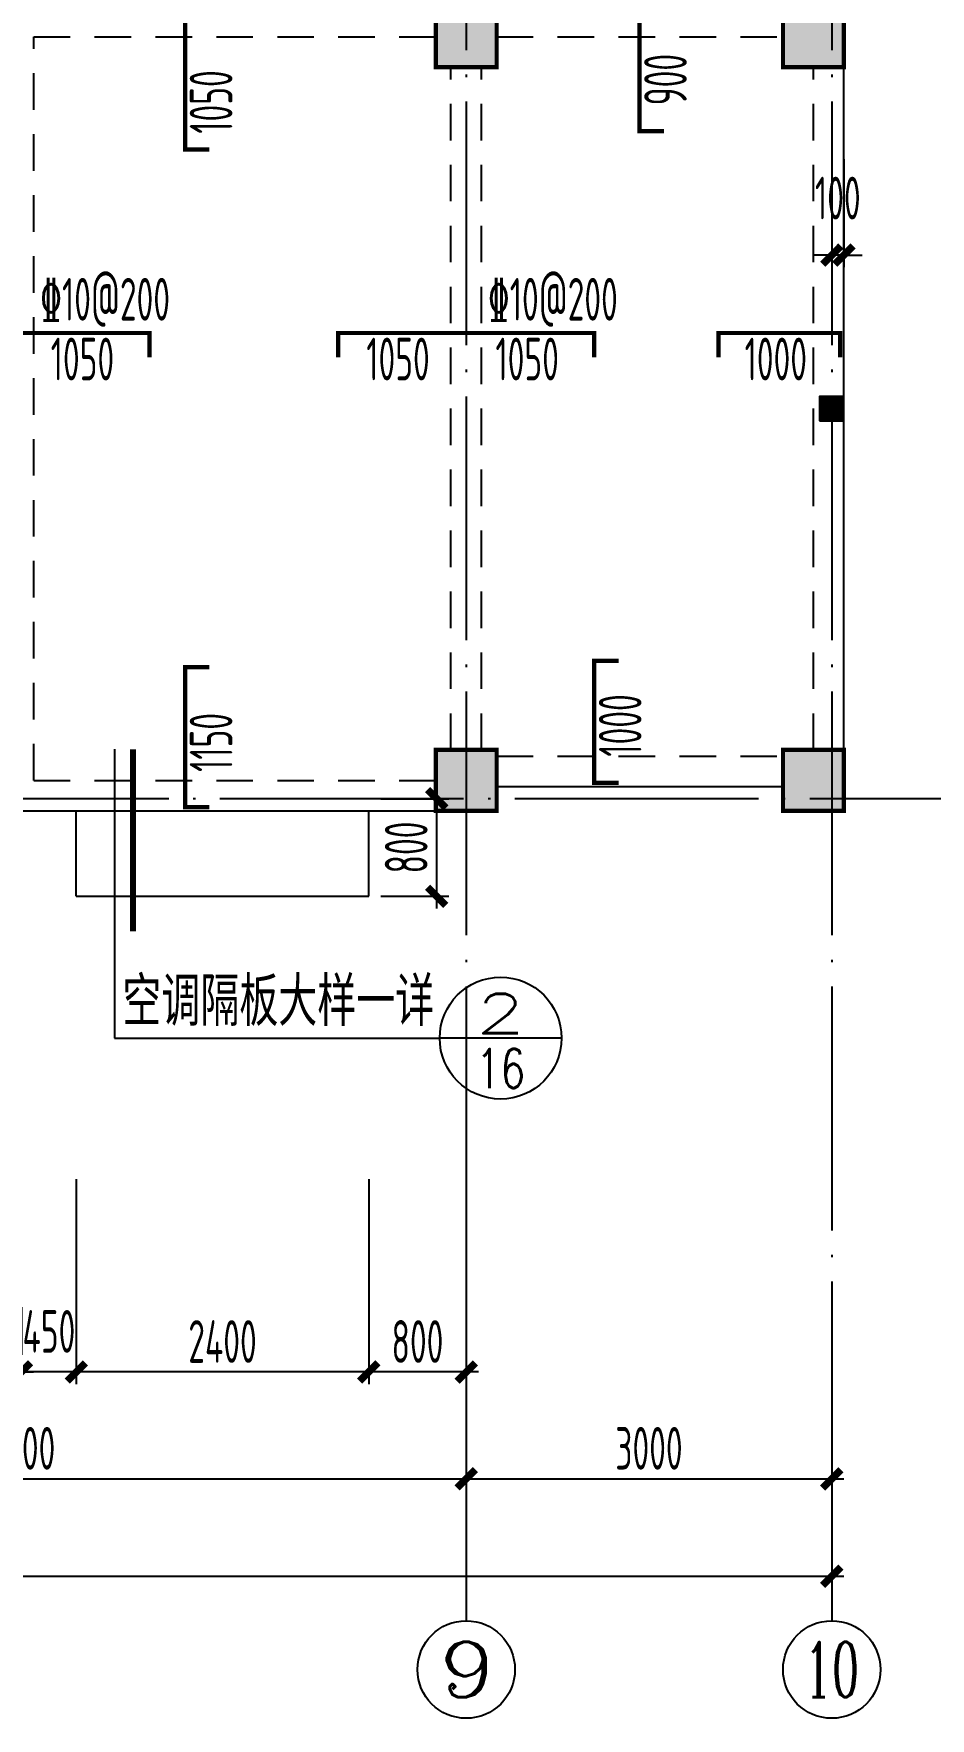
# Model space of a CAD drawing. Extents: x -472319 to -112444, y -516749 to -5704.
# Drawn here: x -249444 to -242085, y -131642 to -117824 of the extents above; entities that cross this region are included whole.
import ezdxf
from ezdxf.enums import TextEntityAlignment as Align

# ---------------------------------------------------------------- set-up
doc = ezdxf.new("R2010")
doc.units = 0
doc.header["$LTSCALE"] = 100
doc.header["$MEASUREMENT"] = 0
for name, pattern in [('3', [5, 3, -2]), ('CENTER', [2, 1.25, -0.25, 0.25, -0.25]), ('DOTE', [2.42, 2, -0.2, 0.02, -0.2])]:
    doc.linetypes.add(name, pattern=pattern)
for name, color, linetype in [('1301', 24, 'Continuous'), ('1305', 1, 'Continuous'), ('1306', 94, 'Continuous'), ('1307', 7, 'Continuous'), ('AXIS', 3, 'Continuous'), ('AXIS_TEXT', 7, 'Continuous'), ('COLUMN', 9, 'Continuous'), ('DIM_IDEN', 3, 'Continuous'), ('DOTE', 1, 'CENTER'), ('PUB_TEXT', 7, 'Continuous'), ('S_BEAM', 4, 'Continuous'), ('S_BEAMDASH', 134, '3'), ('S_CL', 2, 'Continuous'), ('坡道', 7, 'Continuous')]:
    doc.layers.add(name, color=color, linetype=linetype)
doc.styles.add('_HZTXT', font='txt.shx', dxfattribs={"width": 0.35, "bigfont": 'hztxt.shx'})
doc.styles.add('_TCH_AXIS', font='COMPLEX', dxfattribs={"bigfont": 'GBCBIG'})
doc.styles.add('COMPLEX', font='COMPLEX')
doc.styles.add('HZ', font='tssdeng.shx', dxfattribs={"width": 0.6, "height": 350, "bigfont": 'a.shx'})
doc.styles.get("Standard").update_dxf_attribs({"font": 'tssdeng.shx', "width": 0.6, "bigfont": 'a.shx'})
doc.dimstyles.new('DIMN', dxfattribs={"dimtxt": 350, "dimasz": 150, "dimexe": 100, "dimexo": 100, "dimgap": 75, "dimtad": 1, "dimdec": 0, "dimzin": 0, "dimdsep": 46, "dimtxsty": 'HZ', "dimblk": 'ARCHTICK', "dimcen": 0.09, "dimdle": 100, "dimclrd": 3, "dimclre": 3, "dimclrt": 7, "dimazin": 2, "dimtfac": 1, "dimtdec": 0, "dimtmove": 2, "dimatfit": 3, "dimldrblk": 'ARCHTICK', "dimfxl": 1, "dimtolj": 1, "dimtzin": 0, "dimarcsym": 0})

# ---------------------------------------------------------------- blocks, each defined once
blk = doc.blocks.new('_ArchTick')
at = {"color": 0, "linetype": 'ByBlock', "const_width": 0.4}
blk.add_lwpolyline([(-0.5, -0.5), (0.5, 0.5)], dxfattribs=at)
blk = doc.blocks.new('*D784')
at = {"layer": 'AXIS', "color": 3, "lineweight": -2, "transparency": 16777216}
for p, q in [((-253194, -128529), (-253194, -129777)), ((-245894, -128529), (-245894, -129777)), ((-253294, -129677), (-245794, -129677))]:
    blk.add_line(p, q, dxfattribs=at)
at = {"layer": 'Defpoints', "color": 0, "transparency": 16777216}
for p in [(-253194, -128429), (-245894, -128429), (-245894, -129677)]:
    blk.add_point(p, dxfattribs=at)
at = {"layer": 'AXIS', "color": 3, "lineweight": -2, "transparency": 16777216, "xscale": 150, "yscale": 150, "zscale": 150, "rotation": 180}
blk.add_blockref('_ArchTick', (-253194, -129677), dxfattribs=at)
at = {"layer": 'AXIS', "color": 3, "lineweight": -2, "transparency": 16777216, "xscale": 150, "yscale": 150, "zscale": 150}
blk.add_blockref('_ArchTick', (-245894, -129677), dxfattribs=at)
at = {"layer": 'AXIS', "color": 7, "transparency": 16777216, "insert": (-249544, -129427), "char_height": 350, "attachment_point": 5, "style": 'HZ'}
blk.add_mtext('\\A1;7300', dxfattribs=at)
blk = doc.blocks.new('*D785')
at = {"layer": 'AXIS', "color": 3, "lineweight": -2, "transparency": 16777216}
for p, q in [((-245894, -128529), (-245894, -129777)), ((-242894, -128529), (-242894, -129777)), ((-245994, -129677), (-242794, -129677))]:
    blk.add_line(p, q, dxfattribs=at)
at = {"layer": 'Defpoints', "color": 0, "transparency": 16777216}
for p in [(-245894, -128429), (-242894, -128429), (-242894, -129677)]:
    blk.add_point(p, dxfattribs=at)
at = {"layer": 'AXIS', "color": 3, "lineweight": -2, "transparency": 16777216, "xscale": 150, "yscale": 150, "zscale": 150, "rotation": 180}
blk.add_blockref('_ArchTick', (-245894, -129677), dxfattribs=at)
at = {"layer": 'AXIS', "color": 3, "lineweight": -2, "transparency": 16777216, "xscale": 150, "yscale": 150, "zscale": 150}
blk.add_blockref('_ArchTick', (-242894, -129677), dxfattribs=at)
at = {"layer": 'AXIS', "color": 7, "transparency": 16777216, "insert": (-244394, -129427), "char_height": 350, "attachment_point": 5, "style": 'HZ'}
blk.add_mtext('\\A1;3000', dxfattribs=at)
blk = doc.blocks.new('*D786')
at = {"layer": 'AXIS', "color": 3, "lineweight": -2, "transparency": 16777216}
for p, q in [((-302694, -128529), (-302694, -130577)), ((-242894, -128529), (-242894, -130577)), ((-302794, -130477), (-242794, -130477))]:
    blk.add_line(p, q, dxfattribs=at)
at = {"layer": 'Defpoints', "color": 0, "transparency": 16777216}
for p in [(-302694, -128429), (-242894, -128429), (-242894, -130477)]:
    blk.add_point(p, dxfattribs=at)
at = {"layer": 'AXIS', "color": 3, "lineweight": -2, "transparency": 16777216, "xscale": 150, "yscale": 150, "zscale": 150, "rotation": 180}
blk.add_blockref('_ArchTick', (-302694, -130477), dxfattribs=at)
at = {"layer": 'AXIS', "color": 3, "lineweight": -2, "transparency": 16777216, "xscale": 150, "yscale": 150, "zscale": 150}
blk.add_blockref('_ArchTick', (-242894, -130477), dxfattribs=at)
at = {"layer": 'AXIS', "color": 7, "transparency": 16777216, "insert": (-272794, -130227), "char_height": 350, "attachment_point": 5, "style": 'HZ'}
blk.add_mtext('\\A1;59800', dxfattribs=at)
blk = doc.blocks.new('_AXISO')
blk.add_circle((0, 0), 0.5)
at = {"layer": 'AXIS_TEXT', "style": 'COMPLEX', "width": 1.041667}
blk.add_attdef('A', text='', height=0.56, dxfattribs=at).set_placement((-0.25, -0.28), (0.25, -0.28), align=Align.FIT)
blk = doc.blocks.new('*D763')
at = {"layer": '1301', "color": 3, "lineweight": -2, "transparency": 16777216}
for p, q in [((-246694, -127219), (-246694, -128901)), ((-245894, -127219), (-245894, -128901)), ((-245794, -128801), (-246794, -128801))]:
    blk.add_line(p, q, dxfattribs=at)
at = {"layer": 'Defpoints', "color": 0, "transparency": 16777216}
for p in [(-246694, -127119), (-245894, -127119), (-246694, -128801)]:
    blk.add_point(p, dxfattribs=at)
at = {"layer": '1301', "color": 3, "lineweight": -2, "transparency": 16777216, "xscale": 150, "yscale": 150, "zscale": 150, "rotation": 180}
blk.add_blockref('_ArchTick', (-246694, -128801), dxfattribs=at)
at = {"layer": '1301', "color": 3, "lineweight": -2, "transparency": 16777216, "xscale": 150, "yscale": 150, "zscale": 150}
blk.add_blockref('_ArchTick', (-245894, -128801), dxfattribs=at)
at = {"layer": '1301', "color": 7, "transparency": 16777216, "insert": (-246294, -128551), "char_height": 350, "attachment_point": 5, "style": 'HZ'}
blk.add_mtext('\\A1;800', dxfattribs=at)
blk = doc.blocks.new('*D848')
at = {"layer": '1301', "color": 3, "lineweight": -2, "transparency": 16777216}
for p, q in [((-249094, -127219), (-249094, -128901)), ((-246694, -127219), (-246694, -128901)), ((-246594, -128801), (-249194, -128801))]:
    blk.add_line(p, q, dxfattribs=at)
at = {"layer": 'Defpoints', "color": 0, "transparency": 16777216}
for p in [(-249094, -127119), (-246694, -127119), (-249094, -128801)]:
    blk.add_point(p, dxfattribs=at)
at = {"layer": '1301', "color": 3, "lineweight": -2, "transparency": 16777216, "xscale": 150, "yscale": 150, "zscale": 150, "rotation": 180}
blk.add_blockref('_ArchTick', (-249094, -128801), dxfattribs=at)
at = {"layer": '1301', "color": 3, "lineweight": -2, "transparency": 16777216, "xscale": 150, "yscale": 150, "zscale": 150}
blk.add_blockref('_ArchTick', (-246694, -128801), dxfattribs=at)
at = {"layer": '1301', "color": 7, "transparency": 16777216, "insert": (-247894, -128551), "char_height": 350, "attachment_point": 5, "style": 'HZ'}
blk.add_mtext('\\A1;2400', dxfattribs=at)
blk = doc.blocks.new('*D849')
at = {"layer": '1301', "color": 3, "lineweight": -2, "transparency": 16777216}
for p, q in [((-249544, -127219), (-249544, -128901)), ((-249094, -127219), (-249094, -128901)), ((-248994, -128801), (-249644, -128801))]:
    blk.add_line(p, q, dxfattribs=at)
at = {"layer": 'Defpoints', "color": 0, "transparency": 16777216}
for p in [(-249544, -127119), (-249094, -127119), (-249544, -128801)]:
    blk.add_point(p, dxfattribs=at)
at = {"layer": '1301', "color": 3, "lineweight": -2, "transparency": 16777216, "xscale": 150, "yscale": 150, "zscale": 150, "rotation": 180}
blk.add_blockref('_ArchTick', (-249544, -128801), dxfattribs=at)
at = {"layer": '1301', "color": 3, "lineweight": -2, "transparency": 16777216, "xscale": 150, "yscale": 150, "zscale": 150}
blk.add_blockref('_ArchTick', (-249094, -128801), dxfattribs=at)
at = {"layer": '1301', "color": 7, "transparency": 16777216, "insert": (-249319, -128468), "char_height": 350, "attachment_point": 5, "style": 'HZ'}
blk.add_mtext('\\A1;450', dxfattribs=at)
blk = doc.blocks.new('*D852')
at = {"layer": '1301', "color": 3, "lineweight": -2, "transparency": 16777216}
for p, q in [((-249994, -127219), (-249994, -128901)), ((-249544, -127219), (-249544, -128901)), ((-250094, -128801), (-249444, -128801))]:
    blk.add_line(p, q, dxfattribs=at)
at = {"layer": 'Defpoints', "color": 0, "transparency": 16777216}
for p in [(-249994, -127119), (-249544, -127119), (-249544, -128801)]:
    blk.add_point(p, dxfattribs=at)
at = {"layer": '1301', "color": 3, "lineweight": -2, "transparency": 16777216, "xscale": 150, "yscale": 150, "zscale": 150, "rotation": 180}
blk.add_blockref('_ArchTick', (-249994, -128801), dxfattribs=at)
at = {"layer": '1301', "color": 3, "lineweight": -2, "transparency": 16777216, "xscale": 150, "yscale": 150, "zscale": 150}
blk.add_blockref('_ArchTick', (-249544, -128801), dxfattribs=at)
at = {"layer": '1301', "color": 7, "transparency": 16777216, "insert": (-249769, -128039), "char_height": 350, "attachment_point": 5, "style": 'HZ'}
blk.add_mtext('\\A1;450', dxfattribs=at)
blk = doc.blocks.new('*D872')
at = {"layer": '1301', "color": 3, "lineweight": -2, "transparency": 16777216}
for p, q in [((-246136, -124999), (-246136, -123999)), ((-246594, -124099), (-246036, -124099)), ((-246594, -124899), (-246036, -124899))]:
    blk.add_line(p, q, dxfattribs=at)
at = {"layer": 'Defpoints', "color": 0, "transparency": 16777216}
for p in [(-246694, -124099), (-246136, -124099), (-246694, -124899)]:
    blk.add_point(p, dxfattribs=at)
at = {"layer": '1301', "color": 3, "lineweight": -2, "transparency": 16777216, "xscale": 150, "yscale": 150, "zscale": 150}
for p, rotation in [((-246136, -124099), 90), ((-246136, -124899), 270)]:
    blk.add_blockref('_ArchTick', p, dxfattribs=dict(at, rotation=rotation))
at = {"layer": '1301', "color": 7, "transparency": 16777216, "insert": (-246386, -124499), "char_height": 350, "attachment_point": 5, "rotation": 90, "style": 'HZ'}
blk.add_mtext('\\A1;800', dxfattribs=at)
blk = doc.blocks.new('*D892')
at = {"layer": '1301', "color": 3, "lineweight": -2, "transparency": 16777216}
for p, q in [((-242894, -118852), (-242894, -119740)), ((-242794, -118852), (-242794, -119740)), ((-242894, -119640), (-243044, -119640)), ((-242794, -119640), (-242894, -119640)), ((-242794, -119640), (-242644, -119640))]:
    blk.add_line(p, q, dxfattribs=at)
at = {"layer": 'Defpoints', "color": 0, "transparency": 16777216}
for p in [(-242894, -118752), (-242794, -118752), (-242894, -119640)]:
    blk.add_point(p, dxfattribs=at)
at = {"layer": '1301', "color": 3, "lineweight": -2, "transparency": 16777216, "xscale": 150, "yscale": 150, "zscale": 150}
blk.add_blockref('_ArchTick', (-242894, -119640), dxfattribs=at)
at = {"layer": '1301', "color": 3, "lineweight": -2, "transparency": 16777216, "xscale": 150, "yscale": 150, "zscale": 150, "rotation": 180}
blk.add_blockref('_ArchTick', (-242794, -119640), dxfattribs=at)
at = {"layer": '1301', "color": 7, "transparency": 16777216, "insert": (-242844, -119172), "char_height": 350, "attachment_point": 5, "style": 'HZ'}
blk.add_mtext('\\A1;100', dxfattribs=at)

msp = doc.modelspace()

# ---------------------------------------------------------------- hatches: boundary and pattern name
at = {"layer": 'COLUMN'}
h = msp.add_hatch(dxfattribs=at)
h.set_pattern_fill('ANSI31', color=0)
h.set_pattern_definition([(45, (-294031.33058, 64739.1076), (-0.08838834765, 0.08838834765), [])])
h.paths.add_polyline_path([(-242993.831, -120998.892), (-242793.831, -120998.892), (-242793.831, -120798.892), (-242993.831, -120798.892)])
at = {"layer": 'S_CL'}
h = msp.add_hatch(dxfattribs=at)
h.set_pattern_fill('ANSI31', color=256)
h.set_pattern_definition([(45, (113576.23945, 417478.10849), (-0.088388347648, 0.088388347648), [])])
h.paths.add_polyline_path([(-242793.829, -109698.89), (-242793.829, -109198.89), (-243293.829, -109198.89), (-243293.829, -109698.89)])
h.paths.add_polyline_path([(-242793.829, -115798.891), (-242793.829, -115298.891), (-243293.829, -115298.891), (-243293.829, -115798.891)])
h.paths.add_polyline_path([(-242793.829, -118098.891), (-242793.829, -117598.891), (-243293.829, -117598.891), (-243293.829, -118098.891)])
h.paths.add_polyline_path([(-242793.829, -124198.891), (-242793.829, -123698.891), (-243293.829, -123698.891), (-243293.829, -124198.891)])
h.paths.add_polyline_path([(-245643.829, -109698.89), (-245643.829, -109198.89), (-246143.829, -109198.89), (-246143.829, -109698.89)])
h.paths.add_polyline_path([(-245643.829, -115798.891), (-245643.829, -115298.891), (-246143.829, -115298.891), (-246143.829, -115798.891)])
h.paths.add_polyline_path([(-245643.829, -118098.891), (-245643.829, -117598.891), (-246143.829, -117598.891), (-246143.829, -118098.891)])
h.paths.add_polyline_path([(-245643.829, -124198.891), (-245643.829, -123698.891), (-246143.829, -123698.891), (-246143.829, -124198.891)])
h.paths.add_polyline_path([(-252943.829, -109698.89), (-252943.829, -109198.89), (-253443.829, -109198.89), (-253443.829, -109698.89)])
h.paths.add_polyline_path([(-252943.829, -115798.891), (-252943.829, -115298.891), (-253443.829, -115298.891), (-253443.829, -115798.891)])
h.paths.add_polyline_path([(-252943.829, -118098.891), (-252943.829, -117598.891), (-253443.829, -117598.891), (-253443.829, -118098.891)])
h.paths.add_polyline_path([(-252943.829, -124198.891), (-252943.829, -123698.891), (-253443.829, -123698.891), (-253443.829, -124198.891)])
h.paths.add_polyline_path([(-260243.829, -109698.89), (-260243.829, -109198.89), (-260743.829, -109198.89), (-260743.829, -109698.89)])
h.paths.add_polyline_path([(-260243.829, -115798.891), (-260243.829, -115298.891), (-260743.829, -115298.891), (-260743.829, -115798.891)])
h.paths.add_polyline_path([(-260243.829, -118098.891), (-260243.829, -117598.891), (-260743.829, -117598.891), (-260743.829, -118098.891)])
h.paths.add_polyline_path([(-260243.829, -124198.891), (-260243.829, -123698.891), (-260743.829, -123698.891), (-260743.829, -124198.891)])
h.paths.add_polyline_path([(-267543.829, -109698.89), (-267543.829, -109198.89), (-268043.829, -109198.89), (-268043.829, -109698.89)])
h.paths.add_polyline_path([(-267543.829, -115798.891), (-267543.829, -115298.891), (-268043.829, -115298.891), (-268043.829, -115798.891)])
h.paths.add_polyline_path([(-267543.829, -118098.891), (-267543.829, -117598.891), (-268043.829, -117598.891), (-268043.829, -118098.891)])
h.paths.add_polyline_path([(-267543.829, -124198.891), (-267543.829, -123598.891), (-268043.829, -123598.891), (-268043.829, -124198.891)])
h.paths.add_polyline_path([(-270543.829, -109698.89), (-270543.829, -109198.89), (-271043.829, -109198.89), (-271043.829, -109698.89)])
h.paths.add_polyline_path([(-270543.829, -115798.891), (-270543.829, -115298.891), (-271043.829, -115298.891), (-271043.829, -115798.891)])
h.paths.add_polyline_path([(-277543.831, -109798.89), (-277543.831, -109198.89), (-278043.831, -109198.89), (-278043.831, -109798.89)])
h.paths.add_polyline_path([(-277543.831, -115798.891), (-277543.831, -115298.891), (-278043.831, -115298.891), (-278043.831, -115798.891)])
h.paths.add_polyline_path([(-277543.831, -118098.891), (-277543.831, -117598.891), (-278043.831, -117598.891), (-278043.831, -118098.891)])
h.paths.add_polyline_path([(-277543.831, -124198.891), (-277543.831, -123598.891), (-278043.831, -123598.891), (-278043.831, -124198.891)])
h.paths.add_polyline_path([(-284843.831, -109698.89), (-284843.831, -109198.89), (-285343.831, -109198.89), (-285343.831, -109698.89)])
h.paths.add_polyline_path([(-284843.831, -115798.891), (-284843.831, -115298.891), (-285343.831, -115298.891), (-285343.831, -115798.891)])
h.paths.add_polyline_path([(-284843.831, -118098.891), (-284843.831, -117598.891), (-285343.831, -117598.891), (-285343.831, -118098.891)])
h.paths.add_polyline_path([(-284843.831, -124198.891), (-284843.831, -123698.891), (-285343.831, -123698.891), (-285343.831, -124198.891)])
h.paths.add_polyline_path([(-292143.831, -109698.89), (-292143.831, -109198.89), (-292643.831, -109198.89), (-292643.831, -109698.89)])
h.paths.add_polyline_path([(-292143.831, -115798.891), (-292143.831, -115298.891), (-292643.831, -115298.891), (-292643.831, -115798.891)])
h.paths.add_polyline_path([(-292143.831, -118098.891), (-292143.831, -117598.891), (-292643.831, -117598.891), (-292643.831, -118098.891)])
h.paths.add_polyline_path([(-292143.831, -124198.891), (-292143.831, -123698.891), (-292643.831, -123698.891), (-292643.831, -124198.891)])
h.paths.add_polyline_path([(-299443.831, -109698.89), (-299443.831, -109198.89), (-299943.831, -109198.89), (-299943.831, -109698.89)])
h.paths.add_polyline_path([(-299443.831, -115798.891), (-299443.831, -115298.891), (-299943.831, -115298.891), (-299943.831, -115798.891)])
h.paths.add_polyline_path([(-299443.831, -118098.891), (-299443.831, -117598.891), (-299943.831, -117598.891), (-299943.831, -118098.891)])
h.paths.add_polyline_path([(-299443.831, -124198.891), (-299443.831, -123698.891), (-299943.831, -123698.891), (-299943.831, -124198.891)])
h.paths.add_polyline_path([(-302293.831, -109698.89), (-302293.831, -109198.89), (-302793.831, -109198.89), (-302793.831, -109698.89)])
h.paths.add_polyline_path([(-302293.831, -115798.891), (-302293.831, -115298.891), (-302793.831, -115298.891), (-302793.831, -115798.891)])
h.paths.add_polyline_path([(-302293.831, -118098.891), (-302293.831, -117598.891), (-302793.831, -117598.891), (-302793.831, -118098.891)])
h.paths.add_polyline_path([(-302293.831, -124198.891), (-302293.831, -123698.891), (-302793.831, -123698.891), (-302793.831, -124198.891)])

# ---------------------------------------------------------------- linework, layer by layer
for q in [(-249093.829, -124198.891), (-246693.829, -124898.891)]:
    msp.add_line((-249093.829, -124898.891), q)
at = {"layer": '1305', "const_width": 35}
for points in [[(-244271.829, -118623.891), (-244471.829, -118623.891), (-244471.829, -113588.891), (-244271.829, -113588.891)], [(-248001.333, -118773.891), (-248201.333, -118773.891), (-248201.333, -114623.891), (-248001.333, -114623.891)], [(-250593.829, -120478.892), (-250593.829, -120278.892), (-248493.829, -120278.892), (-248493.829, -120478.893)], [(-246943.829, -120478.892), (-246943.829, -120278.892), (-244843.829, -120278.893), (-244843.829, -120478.893)], [(-243823.829, -120478.892), (-243823.829, -120278.892), (-242823.829, -120278.892), (-242823.829, -120478.892)], [(-244643.829, -123968.891), (-244843.829, -123968.891), (-244843.829, -122968.891), (-244643.829, -122968.891)], [(-248001.333, -124168.892), (-248201.333, -124168.892), (-248201.333, -123018.892), (-248001.333, -123018.892)]]:
    msp.add_lwpolyline(points, dxfattribs=at)
at = {"layer": 'AXIS'}
for p, q in [((-245893.829, -128429.282), (-245893.829, -130841.578)), ((-242893.829, -128429.282), (-242893.829, -130841.578))]:
    msp.add_line(p, q, dxfattribs=at)
at = {"layer": 'COLUMN', "color": 0}
msp.add_lwpolyline([(-242993.831, -120998.892), (-242793.831, -120998.892), (-242793.831, -120798.892), (-242993.831, -120798.892)], close=True, dxfattribs=at)
at = {"layer": 'DIM_IDEN'}
for p, q in [((-248779.322, -123693.346), (-248779.322, -126062.238)), ((-248779.322, -126062.238), (-246111.543, -126062.238)), ((-245111.543, -126062.238), (-246111.543, -126062.238))]:
    msp.add_line(p, q, dxfattribs=at)
at = {"layer": 'DIM_IDEN', "const_width": 50}
msp.add_lwpolyline([(-248629.322, -123693.346), (-248629.322, -125187.191)], dxfattribs=at)
at = {"layer": 'DIM_IDEN'}
msp.add_circle((-245611.543, -126062.238), 500, dxfattribs=at)
at = {"layer": 'DOTE', "linetype": 'DOTE', "ltscale": 10}
for p, q in [((-245893.829, -106279.242), (-245893.829, -128429.282)), ((-242893.829, -106279.242), (-242893.829, -128429.282)), ((-241075.018, -124098.89), (-304367.647, -124098.89))]:
    msp.add_line(p, q, dxfattribs=at)
at = {"layer": 'S_BEAM'}
for p, q in [((-242793.829, -123698.891), (-242793.829, -118098.891)), ((-245643.829, -123998.891), (-243293.829, -123998.891)), ((-249543.829, -124198.891), (-246143.829, -124198.891))]:
    msp.add_line(p, q, dxfattribs=at)
at = {"layer": 'S_BEAMDASH'}
for p, q in [((-249443.829, -123948.891), (-249443.829, -117848.891)), ((-249443.829, -117848.891), (-246143.829, -117848.891)), ((-245643.829, -117848.891), (-243293.829, -117848.891)), ((-246018.829, -123698.891), (-246018.829, -118098.891)), ((-245768.829, -123698.891), (-245768.829, -118098.891)), ((-243043.829, -123698.891), (-243043.829, -118098.891)), ((-245643.829, -123748.891), (-243293.829, -123748.891)), ((-249443.829, -123948.891), (-246143.829, -123948.891))]:
    msp.add_line(p, q, dxfattribs=at)
at = {"layer": 'S_CL', "const_width": 35}
for points in [[(-245643.829, -118098.891), (-245643.829, -117598.891), (-246143.829, -117598.891), (-246143.829, -118098.891)], [(-242793.829, -118098.891), (-242793.829, -117598.891), (-243293.829, -117598.891), (-243293.829, -118098.891)], [(-245643.829, -124198.891), (-245643.829, -123698.891), (-246143.829, -123698.891), (-246143.829, -124198.891)], [(-242793.829, -124198.891), (-242793.829, -123698.891), (-243293.829, -123698.891), (-243293.829, -124198.891)]]:
    msp.add_lwpolyline(points, close=True, dxfattribs=at)
at = {"layer": '坡道'}
msp.add_line((-246693.829, -124898.891), (-246693.829, -124198.891), dxfattribs=at)

# ---------------------------------------------------------------- block references
at = {"layer": 'AXIS'}
ref = msp.add_blockref('_AXISO', (-245893.829, -131241.578), dxfattribs=dict(at, xscale=800, yscale=800, zscale=800))
ref.add_attrib('A', '9', dxfattribs={"layer": 'AXIS_TEXT', "height": 452.548, "style": '_TCH_AXIS', "width": 1.5}).set_placement((-246120.103, -131467.852), (-245667.554, -131467.852), align=Align.FIT)
ref = msp.add_blockref('_AXISO', (-242893.829, -131241.578), dxfattribs=dict(at, xscale=800, yscale=800, zscale=800))
ref.add_attrib('A', '10', dxfattribs={"layer": 'AXIS_TEXT', "height": 452.5483, "style": '_TCH_AXIS', "width": 0.724138}).set_placement((-243120.103, -131467.852), (-242667.554, -131467.852), align=Align.FIT)

# ---------------------------------------------------------------- texts
at = {"layer": '1306', "width": 0.6}
for s, p in [('1050', (-247812.934, -118644.391)), ('900', (-244083.43, -118411.392)), ('1000', (-244455.43, -123753.891)), ('1150', (-247812.934, -123878.892))]:
    msp.add_text(s, height=350, rotation=90, dxfattribs=at).set_placement(p)
for s, p in [('1050', (-249303.829, -120667.292)), ('1050', (-246713.829, -120667.292)), ('1050', (-245653.829, -120667.292)), ('1000', (-243608.829, -120667.292))]:
    msp.add_text(s, height=350, dxfattribs=at).set_placement(p)
at = {"layer": '1307', "color": 4, "width": 0.6}
for p in [(-249391.329, -120177.293), (-245716.329, -120177.293)]:
    msp.add_text('%%13210@200', height=350, dxfattribs=at).set_placement(p)
at = {"layer": 'PUB_TEXT', "style": '_HZTXT', "width": 0.8}
msp.add_text('空调隔板大样一详', height=400, dxfattribs=at).set_placement((-248716.11, -125962.238))
at = {"layer": 'PUB_TEXT', "style": '_HZTXT'}
for s, height, width, p, p2 in [('2', 321.994, 1.875, (-245812.789, -126021.988), (-245410.297, -126021.988)), ('16', 321.9938, 0.905172, (-245812.789, -126472.639), (-245410.297, -126472.639))]:
    msp.add_text(s, height=height, dxfattribs=dict(at, width=width)).set_placement(p, p2, align=Align.FIT)

# ---------------------------------------------------------------- dimensions: what is measured, and where the dimension line sits
at = {"layer": '1301', "color": 7}
for base, p1, p2, picture, middle in [((-242893.829, -119640), (-242793.829, -118752.5), (-242893.829, -118752.5), '*D892', (-242843.829, -119172.5)), ((-249543.829, -128800.781), (-249093.829, -127118.539), (-249543.829, -127118.539), '*D849', (-249318.829, -128467.5))]:
    dim = msp.add_linear_dim(base=base, p1=p1, p2=p2, dimstyle='DIMN', override={"dimfxl": 100}, dxfattribs=at)
    dim.commit()
    dim.dimension.update_dxf_attribs({"geometry": picture, "text_midpoint": middle, "dimtype": 160})
dim = msp.add_linear_dim(base=(-246135.5, -124098.89), p1=(-246693.829, -124898.891), p2=(-246693.829, -124098.89), angle=90, dimstyle='DIMN', override={"dimfxl": 100}, dxfattribs=at)
dim.commit()
dim.dimension.update_dxf_attribs({"geometry": '*D872', "text_midpoint": (-246385.5, -124498.891)})
dim = msp.add_linear_dim(base=(-249543.829, -128800.781), p1=(-249993.829, -127118.539), p2=(-249543.829, -127118.539), angle=180, dimstyle='DIMN', override={"dimfxl": 100}, dxfattribs=at)
dim.commit()
dim.dimension.update_dxf_attribs({"geometry": '*D852', "text_midpoint": (-249768.829, -128039), "dimtype": 160})
for base, p1, p2, picture, middle in [((-249093.829, -128800.781), (-246693.829, -127118.539), (-249093.829, -127118.539), '*D848', (-247893.829, -128550.781)), ((-246693.829, -128800.781), (-245893.829, -127118.539), (-246693.829, -127118.539), '*D763', (-246293.829, -128550.781))]:
    dim = msp.add_linear_dim(base=base, p1=p1, p2=p2, dimstyle='DIMN', override={"dimfxl": 100}, dxfattribs=at)
    dim.commit()
    dim.dimension.update_dxf_attribs({"geometry": picture, "text_midpoint": middle})
at = {"layer": 'AXIS'}
for p1, p2, distance, picture, middle in [((-302693.829, -128429.282), (-242893.829, -128429.282), -2048, '*D786', (-272793.829, -130227.282)), ((-253193.829, -128429.282), (-245893.829, -128429.282), -1248, '*D784', (-249543.829, -129427.282)), ((-245893.829, -128429.282), (-242893.829, -128429.282), -1248, '*D785', (-244393.829, -129427.282))]:
    dim = msp.add_aligned_dim(p1=p1, p2=p2, distance=distance, dimstyle='DIMN', dxfattribs=at)
    dim.commit()
    dim.dimension.update_dxf_attribs({"geometry": picture, "text_midpoint": middle})

doc.saveas('drawing.dxf')
